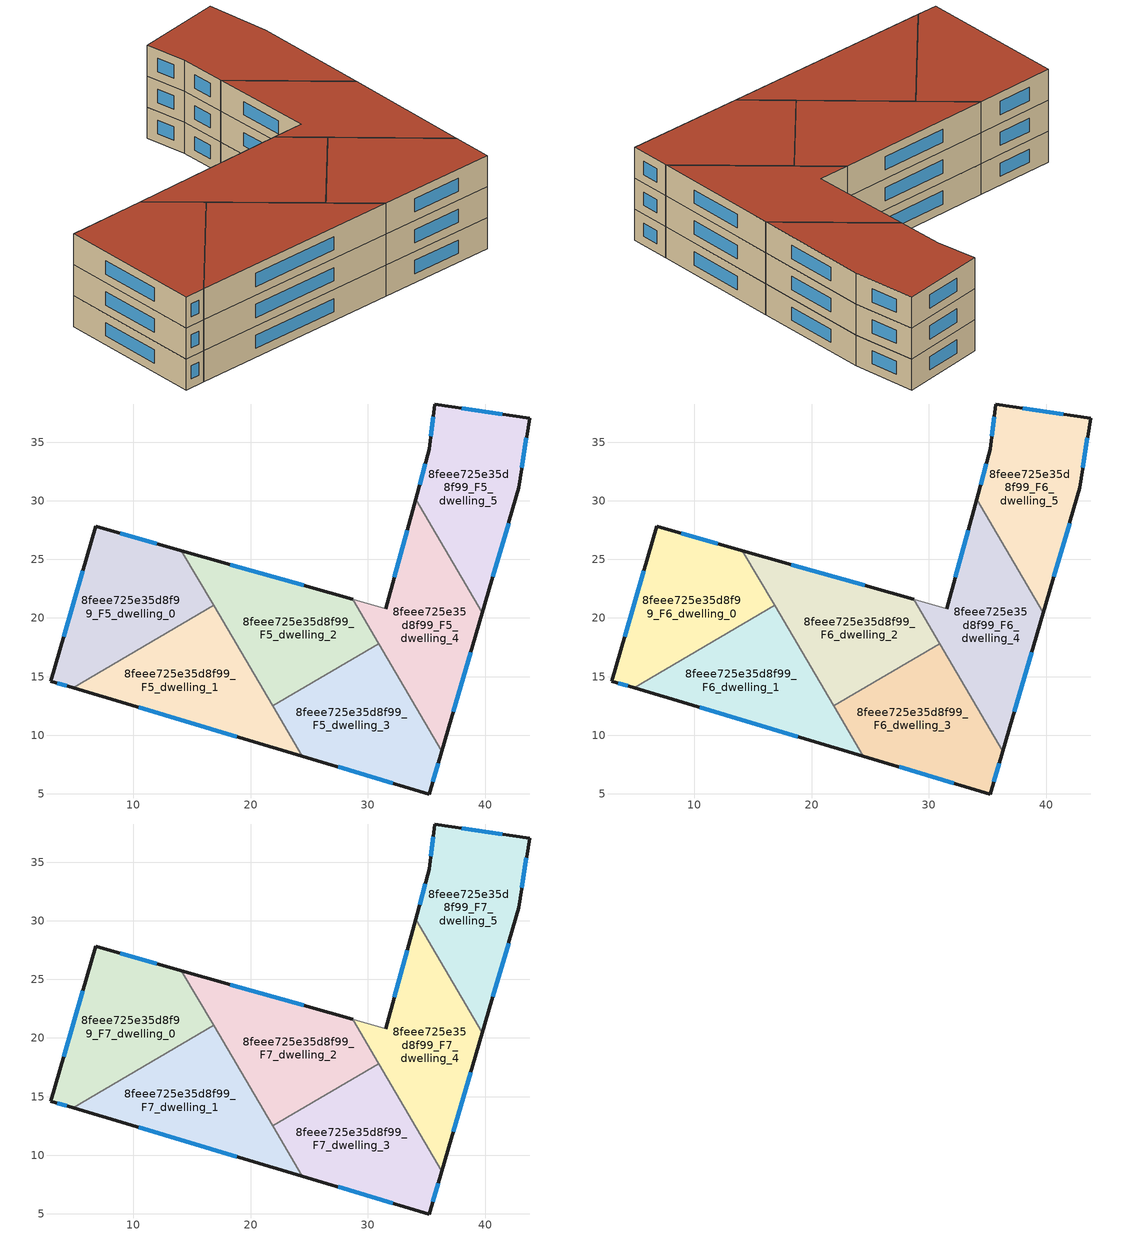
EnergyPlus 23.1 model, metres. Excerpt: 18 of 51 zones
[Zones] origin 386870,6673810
8feee725e35d8f99_F5_dwelling_0
 floor to 8feee725e35d8f99_F4_dwelling_0 (EU_floor_Construction): 14.1,25.74 16.84,21.08 4.86,14.04 2.97,14.61 6.78,27.82 z15
 wall outside (EU_wall_Construction): 14.1,25.74 6.78,27.82 2.97,14.61 4.86,14.04 z15:18
 wall to 8feee725e35d8f99_F5_dwelling_1 (EU_wall_Construction): 4.86,14.04 16.84,21.08 z15:18
 wall to 8feee725e35d8f99_F5_dwelling_2 (EU_wall_Construction): 16.84,21.08 14.1,25.74 z15:18
 window (EU_Window_Construction): 3.51,14.45 4.32,14.21 / 5.69,24.04 4.06,18.38 / 12.01,26.34 8.87,27.22 z15.86:17.14
8feee725e35d8f99_F5_dwelling_1
 floor to 8feee725e35d8f99_F4_dwelling_1 (EU_floor_Construction): 16.84,21.08 24.38,8.22 4.86,14.04 z15
 wall outside (EU_wall_Construction): 4.86,14.04 24.38,8.22 z15:18
 wall to 8feee725e35d8f99_F5_dwelling_3 (EU_wall_Construction): 24.38,8.22 21.87,12.51 z15:18
 wall to 8feee725e35d8f99_F5_dwelling_2 (EU_wall_Construction): 21.87,12.51 16.84,21.08 z15:18
 window (EU_Window_Construction): 10.44,12.38 18.8,9.89 z15.86:17.14
8feee725e35d8f99_F5_dwelling_2
 floor to 8feee725e35d8f99_F4_dwelling_2 (EU_floor_Construction): 28.7,21.61 30.92,17.82 21.87,12.51 14.1,25.74 z15
 wall outside (EU_wall_Construction): 28.7,21.61 14.1,25.74 z15:18
 wall to 8feee725e35d8f99_F5_dwelling_3 (EU_wall_Construction): 21.87,12.51 30.92,17.82 z15:18
 wall to 8feee725e35d8f99_F5_dwelling_4 (EU_wall_Construction): 30.92,17.82 28.7,21.61 z15:18
 window (EU_Window_Construction): 24.53,22.79 18.27,24.56 z15.86:17.14
8feee725e35d8f99_F5_dwelling_3
 floor to 8feee725e35d8f99_F4_dwelling_3 (EU_floor_Construction): 30.92,17.82 36.31,8.63 35.25,4.99 24.38,8.22 21.87,12.51 z15
 wall outside (EU_wall_Construction): 24.38,8.22 35.25,4.99 36.31,8.63 z15:18
 wall to 8feee725e35d8f99_F5_dwelling_4 (EU_wall_Construction): 36.31,8.63 30.92,17.82 z15:18
 window (EU_Window_Construction): 35.55,6.03 36.01,7.59 / 27.49,7.3 32.14,5.91 z15.86:17.14
8feee725e35d8f99_F5_dwelling_4
 floor to 8feee725e35d8f99_F4_dwelling_4 (EU_floor_Construction): 34.09,30.15 39.77,20.46 36.31,8.63 28.7,21.61 31.54,20.8 z15
 wall outside (EU_wall_Construction): 34.09,30.15 31.54,20.8 / 36.31,8.63 39.77,20.46 z15:18
 wall to 8feee725e35d8f99_F5_dwelling_5 (EU_wall_Construction): 39.77,20.46 34.09,30.15 z15:18
 wall adiabatic (EU_wall_Construction): 31.54,20.8 28.7,21.61 z15:18
 window (EU_Window_Construction): 33.36,27.48 32.27,23.47 / 37.3,12.01 38.78,17.08 z15.86:17.14
8feee725e35d8f99_F5_dwelling_5
 floor to 8feee725e35d8f99_F4_dwelling_5 (EU_floor_Construction): 43.79,37.05 42.89,31.12 39.77,20.46 34.09,30.15 35.24,34.38 35.72,38.25 z15
 wall outside (EU_wall_Construction): 39.77,20.46 42.89,31.12 43.79,37.05 35.72,38.25 35.24,34.38 34.09,30.15 z15:18
 window (EU_Window_Construction): 34.91,33.17 34.42,31.36 / 35.58,37.15 35.37,35.49 / 41.48,37.39 38.02,37.91 / 43.14,32.82 43.53,35.35 / 40.66,23.51 42,28.08 z15.86:17.14
8feee725e35d8f99_F6_dwelling_0
 floor to 8feee725e35d8f99_F5_dwelling_0 (EU_floor_Construction): 14.1,25.74 16.84,21.08 4.86,14.04 2.97,14.61 6.78,27.82 z18
 wall outside (EU_wall_Construction): 14.1,25.74 6.78,27.82 2.97,14.61 4.86,14.04 z18:21
 wall to 8feee725e35d8f99_F6_dwelling_1 (EU_wall_Construction): 4.86,14.04 16.84,21.08 z18:21
 wall to 8feee725e35d8f99_F6_dwelling_2 (EU_wall_Construction): 16.84,21.08 14.1,25.74 z18:21
 window (EU_Window_Construction): 3.51,14.45 4.32,14.21 / 5.69,24.04 4.06,18.38 / 12.01,26.34 8.87,27.22 z18.86:20.14
8feee725e35d8f99_F6_dwelling_1
 floor to 8feee725e35d8f99_F5_dwelling_1 (EU_floor_Construction): 16.84,21.08 24.38,8.22 4.86,14.04 z18
 wall outside (EU_wall_Construction): 4.86,14.04 24.38,8.22 z18:21
 wall to 8feee725e35d8f99_F6_dwelling_3 (EU_wall_Construction): 24.38,8.22 21.87,12.51 z18:21
 wall to 8feee725e35d8f99_F6_dwelling_2 (EU_wall_Construction): 21.87,12.51 16.84,21.08 z18:21
 window (EU_Window_Construction): 10.44,12.38 18.8,9.89 z18.86:20.14
8feee725e35d8f99_F6_dwelling_2
 floor to 8feee725e35d8f99_F5_dwelling_2 (EU_floor_Construction): 28.7,21.61 30.92,17.82 21.87,12.51 14.1,25.74 z18
 wall outside (EU_wall_Construction): 28.7,21.61 14.1,25.74 z18:21
 wall to 8feee725e35d8f99_F6_dwelling_3 (EU_wall_Construction): 21.87,12.51 30.92,17.82 z18:21
 wall to 8feee725e35d8f99_F6_dwelling_4 (EU_wall_Construction): 30.92,17.82 28.7,21.61 z18:21
 window (EU_Window_Construction): 24.53,22.79 18.27,24.56 z18.86:20.14
8feee725e35d8f99_F6_dwelling_3
 floor to 8feee725e35d8f99_F5_dwelling_3 (EU_floor_Construction): 30.92,17.82 36.31,8.63 35.25,4.99 24.38,8.22 21.87,12.51 z18
 wall outside (EU_wall_Construction): 24.38,8.22 35.25,4.99 36.31,8.63 z18:21
 wall to 8feee725e35d8f99_F6_dwelling_4 (EU_wall_Construction): 36.31,8.63 30.92,17.82 z18:21
 window (EU_Window_Construction): 35.55,6.03 36.01,7.59 / 27.49,7.3 32.14,5.91 z18.86:20.14
8feee725e35d8f99_F6_dwelling_4
 floor to 8feee725e35d8f99_F5_dwelling_4 (EU_floor_Construction): 34.09,30.15 39.77,20.46 36.31,8.63 28.7,21.61 31.54,20.8 z18
 wall outside (EU_wall_Construction): 34.09,30.15 31.54,20.8 / 36.31,8.63 39.77,20.46 z18:21
 wall to 8feee725e35d8f99_F6_dwelling_5 (EU_wall_Construction): 39.77,20.46 34.09,30.15 z18:21
 wall adiabatic (EU_wall_Construction): 31.54,20.8 28.7,21.61 z18:21
 window (EU_Window_Construction): 33.36,27.48 32.27,23.47 / 37.3,12.01 38.78,17.08 z18.86:20.14
8feee725e35d8f99_F6_dwelling_5
 floor to 8feee725e35d8f99_F5_dwelling_5 (EU_floor_Construction): 43.79,37.05 42.89,31.12 39.77,20.46 34.09,30.15 35.24,34.38 35.72,38.25 z18
 wall outside (EU_wall_Construction): 39.77,20.46 42.89,31.12 43.79,37.05 35.72,38.25 35.24,34.38 34.09,30.15 z18:21
 window (EU_Window_Construction): 34.91,33.17 34.42,31.36 / 35.58,37.15 35.37,35.49 / 41.48,37.39 38.02,37.91 / 43.14,32.82 43.53,35.35 / 40.66,23.51 42,28.08 z18.86:20.14
8feee725e35d8f99_F7_dwelling_0
 floor to 8feee725e35d8f99_F6_dwelling_0 (EU_floor_Construction): 14.1,25.74 16.84,21.08 4.86,14.04 2.97,14.61 6.78,27.82 z21
 wall outside (EU_wall_Construction): 14.1,25.74 6.78,27.82 2.97,14.61 4.86,14.04 z21:24
 wall to 8feee725e35d8f99_F7_dwelling_1 (EU_wall_Construction): 4.86,14.04 16.84,21.08 z21:24
 wall to 8feee725e35d8f99_F7_dwelling_2 (EU_wall_Construction): 16.84,21.08 14.1,25.74 z21:24
 window (EU_Window_Construction): 3.51,14.45 4.32,14.21 / 5.69,24.04 4.06,18.38 / 12.01,26.34 8.87,27.22 z21.86:23.14
 roof outside (EU_roof_Construction): 16.84,21.08 14.1,25.74 6.78,27.82 2.97,14.61 4.86,14.04 z24
8feee725e35d8f99_F7_dwelling_1
 floor to 8feee725e35d8f99_F6_dwelling_1 (EU_floor_Construction): 16.84,21.08 24.38,8.22 4.86,14.04 z21
 wall outside (EU_wall_Construction): 4.86,14.04 24.38,8.22 z21:24
 wall to 8feee725e35d8f99_F7_dwelling_3 (EU_wall_Construction): 24.38,8.22 21.87,12.51 z21:24
 wall to 8feee725e35d8f99_F7_dwelling_2 (EU_wall_Construction): 21.87,12.51 16.84,21.08 z21:24
 window (EU_Window_Construction): 10.44,12.38 18.8,9.89 z21.86:23.14
 roof outside (EU_roof_Construction): 24.38,8.22 16.84,21.08 4.86,14.04 z24
8feee725e35d8f99_F7_dwelling_2
 floor to 8feee725e35d8f99_F6_dwelling_2 (EU_floor_Construction): 28.7,21.61 30.92,17.82 21.87,12.51 14.1,25.74 z21
 wall outside (EU_wall_Construction): 28.7,21.61 14.1,25.74 z21:24
 wall to 8feee725e35d8f99_F7_dwelling_3 (EU_wall_Construction): 21.87,12.51 30.92,17.82 z21:24
 wall to 8feee725e35d8f99_F7_dwelling_4 (EU_wall_Construction): 30.92,17.82 28.7,21.61 z21:24
 window (EU_Window_Construction): 24.53,22.79 18.27,24.56 z21.86:23.14
 roof outside (EU_roof_Construction): 30.92,17.82 28.7,21.61 14.1,25.74 21.87,12.51 z24
8feee725e35d8f99_F7_dwelling_3
 floor to 8feee725e35d8f99_F6_dwelling_3 (EU_floor_Construction): 30.92,17.82 36.31,8.63 35.25,4.99 24.38,8.22 21.87,12.51 z21
 wall outside (EU_wall_Construction): 24.38,8.22 35.25,4.99 36.31,8.63 z21:24
 wall to 8feee725e35d8f99_F7_dwelling_4 (EU_wall_Construction): 36.31,8.63 30.92,17.82 z21:24
 window (EU_Window_Construction): 35.55,6.03 36.01,7.59 / 27.49,7.3 32.14,5.91 z21.86:23.14
 roof outside (EU_roof_Construction): 35.25,4.99 36.31,8.63 30.92,17.82 21.87,12.51 24.38,8.22 z24
8feee725e35d8f99_F7_dwelling_4
 floor to 8feee725e35d8f99_F6_dwelling_4 (EU_floor_Construction): 34.09,30.15 39.77,20.46 36.31,8.63 28.7,21.61 31.54,20.8 z21
 wall outside (EU_wall_Construction): 34.09,30.15 31.54,20.8 / 36.31,8.63 39.77,20.46 z21:24
 wall to 8feee725e35d8f99_F7_dwelling_5 (EU_wall_Construction): 39.77,20.46 34.09,30.15 z21:24
 wall adiabatic (EU_wall_Construction): 31.54,20.8 28.7,21.61 z21:24
 window (EU_Window_Construction): 33.36,27.48 32.27,23.47 / 37.3,12.01 38.78,17.08 z21.86:23.14
 roof outside (EU_roof_Construction): 36.31,8.63 39.77,20.46 34.09,30.15 31.54,20.8 28.7,21.61 z24
8feee725e35d8f99_F7_dwelling_5
 floor to 8feee725e35d8f99_F6_dwelling_5 (EU_floor_Construction): 43.79,37.05 42.89,31.12 39.77,20.46 34.09,30.15 35.24,34.38 35.72,38.25 z21
 wall outside (EU_wall_Construction): 39.77,20.46 42.89,31.12 43.79,37.05 35.72,38.25 35.24,34.38 34.09,30.15 z21:24
 window (EU_Window_Construction): 34.91,33.17 34.42,31.36 / 35.58,37.15 35.37,35.49 / 41.48,37.39 38.02,37.91 / 43.14,32.82 43.53,35.35 / 40.66,23.51 42,28.08 z21.86:23.14
 roof outside (EU_roof_Construction): 39.77,20.46 42.89,31.12 43.79,37.05 35.72,38.25 35.24,34.38 34.09,30.15 z24
[Building]
EU S2 Campaign: North Axis=0; Terrain=City; Solar Distribution=FullExterior
[Site:Location]
Helsinki-Vantaa.AP: Latitude=60.317; Longitude=24.963; Time Zone=2; Elevation=54.6
[SizingPeriod:WeatherFileDays]
AnnualSizingPeriod: Begin Month=1; Begin Day of Month=1; End Month=12; End Day of Month=31; Day of Week for Start Day=Monday; Use Weather File Daylight Saving Period=No; Use Weather File Rain and Snow Indicators=No
[MATERIAL]
EU_InternalMass_Material: Roughness=MediumRough; Thickness=0.1; Conductivity=1; Density=1800; Specific Heat=900; Thermal Absorptance=0.9; Solar Absorptance=0.7; Visible Absorptance=0.7
[MATERIAL:NOMASS] Roughness=MediumRough; Thermal Absorptance=0.9; Solar Absorptance=0.7; Visible Absorptance=0.7
Name | Thermal Resistance
EU_wall_NoMass | 1.10183
EU_roof_NoMass; EU_floor_NoMass | 1.70606
[WINDOWMATERIAL:SIMPLEGLAZINGSYSTEM]
EU_Window_SimpleGlazing: UFactor=3.11035; Solar Heat Gain Coefficient=0.8; Visible Transmittance=0.8
[CONSTRUCTION]
EU_wall_Construction: EU_wall_NoMass
EU_roof_Construction: EU_roof_NoMass
EU_floor_Construction: EU_floor_NoMass
EU_Window_Construction: EU_Window_SimpleGlazing
EU_InternalMass_Construction: EU_InternalMass_Material
[ZONE] Type=1; Multiplier=1; Ceiling Height=autocalculate; Floor Area=autocalculate; Part of Total Floor Area=Yes
Name | Volume
8feee725e35d8f99_F5_dwelling_0; 8feee725e35d8f99_F6_dwelling_0; 8feee725e35d8f99_F7_dwelling_0 | 310.54
8feee725e35d8f99_F5_dwelling_1; 8feee725e35d8f99_F6_dwelling_1; 8feee725e35d8f99_F7_dwelling_1 | 310.521
8feee725e35d8f99_F5_dwelling_2; 8feee725e35d8f99_F6_dwelling_2; 8feee725e35d8f99_F7_dwelling_2 | 310.561
8feee725e35d8f99_F5_dwelling_3; 8feee725e35d8f99_F6_dwelling_3; 8feee725e35d8f99_F7_dwelling_3 | 310.587
8feee725e35d8f99_F5_dwelling_4; 8feee725e35d8f99_F6_dwelling_4; 8feee725e35d8f99_F7_dwelling_4 | 310.545
8feee725e35d8f99_F5_dwelling_5; 8feee725e35d8f99_F6_dwelling_5; 8feee725e35d8f99_F7_dwelling_5 | 310.562
[INTERNALMASS] Construction=EU_InternalMass_Construction
Name | Zone or ZoneList | Surface Area
8feee725e35d8f99_F5_dwelling_0_EU_InternalMass | 8feee725e35d8f99_F5_dwelling_0 | 103.514
8feee725e35d8f99_F5_dwelling_1_EU_InternalMass | 8feee725e35d8f99_F5_dwelling_1 | 103.511
8feee725e35d8f99_F5_dwelling_2_EU_InternalMass | 8feee725e35d8f99_F5_dwelling_2 | 103.516
8feee725e35d8f99_F5_dwelling_3_EU_InternalMass | 8feee725e35d8f99_F5_dwelling_3 | 103.531
8feee725e35d8f99_F5_dwelling_4_EU_InternalMass | 8feee725e35d8f99_F5_dwelling_4 | 103.515
8feee725e35d8f99_F5_dwelling_5_EU_InternalMass | 8feee725e35d8f99_F5_dwelling_5 | 103.521
8feee725e35d8f99_F6_dwelling_0_EU_InternalMass | 8feee725e35d8f99_F6_dwelling_0 | 103.514
8feee725e35d8f99_F6_dwelling_1_EU_InternalMass | 8feee725e35d8f99_F6_dwelling_1 | 103.511
8feee725e35d8f99_F6_dwelling_2_EU_InternalMass | 8feee725e35d8f99_F6_dwelling_2 | 103.516
8feee725e35d8f99_F6_dwelling_3_EU_InternalMass | 8feee725e35d8f99_F6_dwelling_3 | 103.531
8feee725e35d8f99_F6_dwelling_4_EU_InternalMass | 8feee725e35d8f99_F6_dwelling_4 | 103.515
8feee725e35d8f99_F6_dwelling_5_EU_InternalMass | 8feee725e35d8f99_F6_dwelling_5 | 103.521
8feee725e35d8f99_F7_dwelling_0_EU_InternalMass | 8feee725e35d8f99_F7_dwelling_0 | 103.514
8feee725e35d8f99_F7_dwelling_1_EU_InternalMass | 8feee725e35d8f99_F7_dwelling_1 | 103.511
8feee725e35d8f99_F7_dwelling_2_EU_InternalMass | 8feee725e35d8f99_F7_dwelling_2 | 103.516
8feee725e35d8f99_F7_dwelling_3_EU_InternalMass | 8feee725e35d8f99_F7_dwelling_3 | 103.531
8feee725e35d8f99_F7_dwelling_4_EU_InternalMass | 8feee725e35d8f99_F7_dwelling_4 | 103.515
8feee725e35d8f99_F7_dwelling_5_EU_InternalMass | 8feee725e35d8f99_F7_dwelling_5 | 103.521
[OTHEREQUIPMENT] Fuel Type=Electricity; Design Level Calculation Method=Watts/Area; Power per Zone Floor Area=1; Fraction Latent=0; Fraction Radiant=0; Fraction Lost=0; Carbon Dioxide Generation Rate=0; EndUse Subcategory=EU_Step8_InternalGains
Name | Zone or ZoneList or Space or SpaceList | Schedule
EU_Step8_InternalGain_8feee725e35d8f99_F5_dwelling_0_f000 | 8feee725e35d8f99_F5_dwelling_0 | EU_Step8_GainSchedule_8feee725e35d8f99_F5_dwelling_0_f000
EU_Step8_InternalGain_8feee725e35d8f99_F5_dwelling_1_f000 | 8feee725e35d8f99_F5_dwelling_1 | EU_Step8_GainSchedule_8feee725e35d8f99_F5_dwelling_1_f000
EU_Step8_InternalGain_8feee725e35d8f99_F5_dwelling_2_f000 | 8feee725e35d8f99_F5_dwelling_2 | EU_Step8_GainSchedule_8feee725e35d8f99_F5_dwelling_2_f000
EU_Step8_InternalGain_8feee725e35d8f99_F5_dwelling_3_f000 | 8feee725e35d8f99_F5_dwelling_3 | EU_Step8_GainSchedule_8feee725e35d8f99_F5_dwelling_3_f000
EU_Step8_InternalGain_8feee725e35d8f99_F5_dwelling_4_f000 | 8feee725e35d8f99_F5_dwelling_4 | EU_Step8_GainSchedule_8feee725e35d8f99_F5_dwelling_4_f000
EU_Step8_InternalGain_8feee725e35d8f99_F5_dwelling_5_f000 | 8feee725e35d8f99_F5_dwelling_5 | EU_Step8_GainSchedule_8feee725e35d8f99_F5_dwelling_5_f000
EU_Step8_InternalGain_8feee725e35d8f99_F6_dwelling_0_f000 | 8feee725e35d8f99_F6_dwelling_0 | EU_Step8_GainSchedule_8feee725e35d8f99_F6_dwelling_0_f000
EU_Step8_InternalGain_8feee725e35d8f99_F6_dwelling_1_f000 | 8feee725e35d8f99_F6_dwelling_1 | EU_Step8_GainSchedule_8feee725e35d8f99_F6_dwelling_1_f000
EU_Step8_InternalGain_8feee725e35d8f99_F6_dwelling_2_f000 | 8feee725e35d8f99_F6_dwelling_2 | EU_Step8_GainSchedule_8feee725e35d8f99_F6_dwelling_2_f000
EU_Step8_InternalGain_8feee725e35d8f99_F6_dwelling_3_f000 | 8feee725e35d8f99_F6_dwelling_3 | EU_Step8_GainSchedule_8feee725e35d8f99_F6_dwelling_3_f000
EU_Step8_InternalGain_8feee725e35d8f99_F6_dwelling_4_f000 | 8feee725e35d8f99_F6_dwelling_4 | EU_Step8_GainSchedule_8feee725e35d8f99_F6_dwelling_4_f000
EU_Step8_InternalGain_8feee725e35d8f99_F6_dwelling_5_f000 | 8feee725e35d8f99_F6_dwelling_5 | EU_Step8_GainSchedule_8feee725e35d8f99_F6_dwelling_5_f000
EU_Step8_InternalGain_8feee725e35d8f99_F7_dwelling_0_f000 | 8feee725e35d8f99_F7_dwelling_0 | EU_Step8_GainSchedule_8feee725e35d8f99_F7_dwelling_0_f000
EU_Step8_InternalGain_8feee725e35d8f99_F7_dwelling_1_f000 | 8feee725e35d8f99_F7_dwelling_1 | EU_Step8_GainSchedule_8feee725e35d8f99_F7_dwelling_1_f000
EU_Step8_InternalGain_8feee725e35d8f99_F7_dwelling_2_f000 | 8feee725e35d8f99_F7_dwelling_2 | EU_Step8_GainSchedule_8feee725e35d8f99_F7_dwelling_2_f000
EU_Step8_InternalGain_8feee725e35d8f99_F7_dwelling_3_f000 | 8feee725e35d8f99_F7_dwelling_3 | EU_Step8_GainSchedule_8feee725e35d8f99_F7_dwelling_3_f000
EU_Step8_InternalGain_8feee725e35d8f99_F7_dwelling_4_f000 | 8feee725e35d8f99_F7_dwelling_4 | EU_Step8_GainSchedule_8feee725e35d8f99_F7_dwelling_4_f000
EU_Step8_InternalGain_8feee725e35d8f99_F7_dwelling_5_f000 | 8feee725e35d8f99_F7_dwelling_5 | EU_Step8_GainSchedule_8feee725e35d8f99_F7_dwelling_5_f000
[ZONEVENTILATION:DESIGNFLOWRATE] Schedule=EU_AlwaysOn; Design Flow Rate Calculation Method=AirChanges/Hour; Air Changes per Hour=0.756316; Ventilation Type=Natural; Fan Pressure Rise=0; Fan Total Efficiency=1; Constant Term Coefficient=1; Temperature Term Coefficient=0; Velocity Term Coefficient=0; Velocity Squared Term Coefficient=0; Minimum Indoor Temperature=-100; Maximum Indoor Temperature=100; Delta Temperature=-100; Minimum Outdoor Temperature=-100; Maximum Outdoor Temperature=100; Maximum Wind Speed=40
Name | Zone or ZoneList or Space or SpaceList
EU_ConstantAir_8feee725e35d8f99_F5_dwelling_0 | 8feee725e35d8f99_F5_dwelling_0
EU_ConstantAir_8feee725e35d8f99_F5_dwelling_1 | 8feee725e35d8f99_F5_dwelling_1
EU_ConstantAir_8feee725e35d8f99_F5_dwelling_2 | 8feee725e35d8f99_F5_dwelling_2
EU_ConstantAir_8feee725e35d8f99_F5_dwelling_3 | 8feee725e35d8f99_F5_dwelling_3
EU_ConstantAir_8feee725e35d8f99_F5_dwelling_4 | 8feee725e35d8f99_F5_dwelling_4
EU_ConstantAir_8feee725e35d8f99_F5_dwelling_5 | 8feee725e35d8f99_F5_dwelling_5
EU_ConstantAir_8feee725e35d8f99_F6_dwelling_0 | 8feee725e35d8f99_F6_dwelling_0
EU_ConstantAir_8feee725e35d8f99_F6_dwelling_1 | 8feee725e35d8f99_F6_dwelling_1
EU_ConstantAir_8feee725e35d8f99_F6_dwelling_2 | 8feee725e35d8f99_F6_dwelling_2
EU_ConstantAir_8feee725e35d8f99_F6_dwelling_3 | 8feee725e35d8f99_F6_dwelling_3
EU_ConstantAir_8feee725e35d8f99_F6_dwelling_4 | 8feee725e35d8f99_F6_dwelling_4
EU_ConstantAir_8feee725e35d8f99_F6_dwelling_5 | 8feee725e35d8f99_F6_dwelling_5
EU_ConstantAir_8feee725e35d8f99_F7_dwelling_0 | 8feee725e35d8f99_F7_dwelling_0
EU_ConstantAir_8feee725e35d8f99_F7_dwelling_1 | 8feee725e35d8f99_F7_dwelling_1
EU_ConstantAir_8feee725e35d8f99_F7_dwelling_2 | 8feee725e35d8f99_F7_dwelling_2
EU_ConstantAir_8feee725e35d8f99_F7_dwelling_3 | 8feee725e35d8f99_F7_dwelling_3
EU_ConstantAir_8feee725e35d8f99_F7_dwelling_4 | 8feee725e35d8f99_F7_dwelling_4
EU_ConstantAir_8feee725e35d8f99_F7_dwelling_5 | 8feee725e35d8f99_F7_dwelling_5
[HVACTEMPLATE:THERMOSTAT] Constant Heating Setpoint=20; Constant Cooling Setpoint=50
EU_HeatOnly_8feee725e35d8f99_F0_dwelling_0; EU_HeatOnly_8feee725e35d8f99_F0_dwelling_1; EU_HeatOnly_8feee725e35d8f99_F0_dwelling_2; EU_HeatOnly_8feee725e35d8f99_F0_dwelling_3; EU_HeatOnly_8feee725e35d8f99_F0_dwelling_4; EU_HeatOnly_8feee725e35d8f99_F0_dwelling_5; EU_HeatOnly_8feee725e35d8f99_F0_dwelling_6; EU_HeatOnly_8feee725e35d8f99_F1_dwelling_0; EU_HeatOnly_8feee725e35d8f99_F1_dwelling_1; EU_HeatOnly_8feee725e35d8f99_F1_dwelling_2; EU_HeatOnly_8feee725e35d8f99_F1_dwelling_3; EU_HeatOnly_8feee725e35d8f99_F1_dwelling_4; EU_HeatOnly_8feee725e35d8f99_F1_dwelling_5; EU_HeatOnly_8feee725e35d8f99_F1_dwelling_6; EU_HeatOnly_8feee725e35d8f99_F2_dwelling_0; EU_HeatOnly_8feee725e35d8f99_F2_dwelling_1; EU_HeatOnly_8feee725e35d8f99_F2_dwelling_2; EU_HeatOnly_8feee725e35d8f99_F2_dwelling_3; EU_HeatOnly_8feee725e35d8f99_F2_dwelling_4; EU_HeatOnly_8feee725e35d8f99_F2_dwelling_5; EU_HeatOnly_8feee725e35d8f99_F2_dwelling_6; EU_HeatOnly_8feee725e35d8f99_F3_dwelling_0; EU_HeatOnly_8feee725e35d8f99_F3_dwelling_1; EU_HeatOnly_8feee725e35d8f99_F3_dwelling_2; EU_HeatOnly_8feee725e35d8f99_F3_dwelling_3; EU_HeatOnly_8feee725e35d8f99_F3_dwelling_4; EU_HeatOnly_8feee725e35d8f99_F3_dwelling_5; EU_HeatOnly_8feee725e35d8f99_F4_dwelling_0; EU_HeatOnly_8feee725e35d8f99_F4_dwelling_1; EU_HeatOnly_8feee725e35d8f99_F4_dwelling_2; EU_HeatOnly_8feee725e35d8f99_F4_dwelling_3; EU_HeatOnly_8feee725e35d8f99_F4_dwelling_4; EU_HeatOnly_8feee725e35d8f99_F4_dwelling_5; EU_HeatOnly_8feee725e35d8f99_F5_dwelling_0; EU_HeatOnly_8feee725e35d8f99_F5_dwelling_1; EU_HeatOnly_8feee725e35d8f99_F5_dwelling_2; EU_HeatOnly_8feee725e35d8f99_F5_dwelling_3; EU_HeatOnly_8feee725e35d8f99_F5_dwelling_4; EU_HeatOnly_8feee725e35d8f99_F5_dwelling_5; EU_HeatOnly_8feee725e35d8f99_F6_dwelling_0; EU_HeatOnly_8feee725e35d8f99_F6_dwelling_1; EU_HeatOnly_8feee725e35d8f99_F6_dwelling_2; EU_HeatOnly_8feee725e35d8f99_F6_dwelling_3; EU_HeatOnly_8feee725e35d8f99_F6_dwelling_4; EU_HeatOnly_8feee725e35d8f99_F6_dwelling_5; EU_HeatOnly_8feee725e35d8f99_F7_dwelling_0; EU_HeatOnly_8feee725e35d8f99_F7_dwelling_1; EU_HeatOnly_8feee725e35d8f99_F7_dwelling_2; EU_HeatOnly_8feee725e35d8f99_F7_dwelling_3; EU_HeatOnly_8feee725e35d8f99_F7_dwelling_4; EU_HeatOnly_8feee725e35d8f99_F7_dwelling_5
[HVACTEMPLATE:ZONE:IDEALLOADSAIRSYSTEM] System Availability Schedule=EU_AlwaysOn; Maximum Heating Supply Air Temperature=50; Minimum Cooling Supply Air Temperature=13; Maximum Heating Supply Air Humidity Ratio=0.0156; Minimum Cooling Supply Air Humidity Ratio=0.0077; Heating Limit=NoLimit; Cooling Limit=NoLimit; Heating Availability Schedule=EU_AlwaysOn; Cooling Availability Schedule=EU_CoolingOff; Dehumidification Control Type=ConstantSensibleHeatRatio; Cooling Sensible Heat Ratio=0.7; Dehumidification Setpoint=60; Humidification Control Type=None; Humidification Setpoint=30; Outdoor Air Method=None; Outdoor Air Flow Rate per Person=0.00944; Outdoor Air Flow Rate per Zone Floor Area=0; Outdoor Air Flow Rate per Zone=0; Demand Controlled Ventilation Type=None; Outdoor Air Economizer Type=NoEconomizer; Heat Recovery Type=None; Sensible Heat Recovery Effectiveness=0.7; Latent Heat Recovery Effectiveness=0.65
Name | Template Thermostat
8feee725e35d8f99_F5_dwelling_0 | EU_HeatOnly_8feee725e35d8f99_F5_dwelling_0
8feee725e35d8f99_F5_dwelling_1 | EU_HeatOnly_8feee725e35d8f99_F5_dwelling_1
8feee725e35d8f99_F5_dwelling_2 | EU_HeatOnly_8feee725e35d8f99_F5_dwelling_2
8feee725e35d8f99_F5_dwelling_3 | EU_HeatOnly_8feee725e35d8f99_F5_dwelling_3
8feee725e35d8f99_F5_dwelling_4 | EU_HeatOnly_8feee725e35d8f99_F5_dwelling_4
8feee725e35d8f99_F5_dwelling_5 | EU_HeatOnly_8feee725e35d8f99_F5_dwelling_5
8feee725e35d8f99_F6_dwelling_0 | EU_HeatOnly_8feee725e35d8f99_F6_dwelling_0
8feee725e35d8f99_F6_dwelling_1 | EU_HeatOnly_8feee725e35d8f99_F6_dwelling_1
8feee725e35d8f99_F6_dwelling_2 | EU_HeatOnly_8feee725e35d8f99_F6_dwelling_2
8feee725e35d8f99_F6_dwelling_3 | EU_HeatOnly_8feee725e35d8f99_F6_dwelling_3
8feee725e35d8f99_F6_dwelling_4 | EU_HeatOnly_8feee725e35d8f99_F6_dwelling_4
8feee725e35d8f99_F6_dwelling_5 | EU_HeatOnly_8feee725e35d8f99_F6_dwelling_5
8feee725e35d8f99_F7_dwelling_0 | EU_HeatOnly_8feee725e35d8f99_F7_dwelling_0
8feee725e35d8f99_F7_dwelling_1 | EU_HeatOnly_8feee725e35d8f99_F7_dwelling_1
8feee725e35d8f99_F7_dwelling_2 | EU_HeatOnly_8feee725e35d8f99_F7_dwelling_2
8feee725e35d8f99_F7_dwelling_3 | EU_HeatOnly_8feee725e35d8f99_F7_dwelling_3
8feee725e35d8f99_F7_dwelling_4 | EU_HeatOnly_8feee725e35d8f99_F7_dwelling_4
8feee725e35d8f99_F7_dwelling_5 | EU_HeatOnly_8feee725e35d8f99_F7_dwelling_5
[SIZING:ZONE] Zone Cooling Design Supply Air Temperature Input Method=SupplyAirTemperature; Zone Cooling Design Supply Air Temperature=13; Zone Heating Design Supply Air Temperature Input Method=SupplyAirTemperature; Zone Heating Design Supply Air Temperature=50; Zone Cooling Design Supply Air Humidity Ratio=0.008; Zone Heating Design Supply Air Humidity Ratio=0.008; Cooling Design Air Flow Method=DesignDay; Cooling Design Air Flow Rate=0; Cooling Minimum Air Flow per Zone Floor Area=0.000762; Cooling Minimum Air Flow=0; Cooling Minimum Air Flow Fraction=0.2; Heating Design Air Flow Method=DesignDay; Heating Design Air Flow Rate=0; Heating Maximum Air Flow per Zone Floor Area=0.002032; Heating Maximum Air Flow=0.141576; Heating Maximum Air Flow Fraction=0.3; Account for Dedicated Outdoor Air System=No; Dedicated Outdoor Air System Control Strategy=NeutralSupplyAir; Dedicated Outdoor Air Low Setpoint Temperature for Design=autosize; Dedicated Outdoor Air High Setpoint Temperature for Design=autosize; Zone Load Sizing Method=Sensible Load Only No Latent Load; Zone Latent Cooling Design Supply Air Humidity Ratio Input Method=HumidityRatioDifference; Zone Cooling Design Supply Air Humidity Ratio Difference=0.005; Zone Latent Heating Design Supply Air Humidity Ratio Input Method=HumidityRatioDifference; Zone Humidification Design Supply Air Humidity Ratio Difference=0.005
8feee725e35d8f99_F5_dwelling_0; 8feee725e35d8f99_F5_dwelling_1; 8feee725e35d8f99_F5_dwelling_2; 8feee725e35d8f99_F5_dwelling_3; 8feee725e35d8f99_F5_dwelling_4; 8feee725e35d8f99_F5_dwelling_5; 8feee725e35d8f99_F6_dwelling_0; 8feee725e35d8f99_F6_dwelling_1; 8feee725e35d8f99_F6_dwelling_2; 8feee725e35d8f99_F6_dwelling_3; 8feee725e35d8f99_F6_dwelling_4; 8feee725e35d8f99_F6_dwelling_5; 8feee725e35d8f99_F7_dwelling_0; 8feee725e35d8f99_F7_dwelling_1; 8feee725e35d8f99_F7_dwelling_2; 8feee725e35d8f99_F7_dwelling_3; 8feee725e35d8f99_F7_dwelling_4; 8feee725e35d8f99_F7_dwelling_5
[SCHEDULE:CONSTANT]
Name | Hourly Value
EU_AlwaysOn | 1
EU_CoolingOff | 0
[SCHEDULE:FILE] Column Number=1; Rows to Skip at Top=0; Number of Hours of Data=8760; Column Separator=Comma; Interpolate to Timestep=No; Minutes per Item=60; Adjust Schedule for Daylight Savings=Yes
Name | File
EU_Step8_GainSchedule_8feee725e35d8f99_F5_dwelling_0_f000 | ../../schedules/8feee725e35d8f99/8feee725e35d8f99_F5_dwelling_0_f000_gain.csv
EU_Step8_GainSchedule_8feee725e35d8f99_F5_dwelling_1_f000 | ../../schedules/8feee725e35d8f99/8feee725e35d8f99_F5_dwelling_1_f000_gain.csv
EU_Step8_GainSchedule_8feee725e35d8f99_F5_dwelling_2_f000 | ../../schedules/8feee725e35d8f99/8feee725e35d8f99_F5_dwelling_2_f000_gain.csv
EU_Step8_GainSchedule_8feee725e35d8f99_F5_dwelling_3_f000 | ../../schedules/8feee725e35d8f99/8feee725e35d8f99_F5_dwelling_3_f000_gain.csv
EU_Step8_GainSchedule_8feee725e35d8f99_F5_dwelling_4_f000 | ../../schedules/8feee725e35d8f99/8feee725e35d8f99_F5_dwelling_4_f000_gain.csv
EU_Step8_GainSchedule_8feee725e35d8f99_F5_dwelling_5_f000 | ../../schedules/8feee725e35d8f99/8feee725e35d8f99_F5_dwelling_5_f000_gain.csv
EU_Step8_GainSchedule_8feee725e35d8f99_F6_dwelling_0_f000 | ../../schedules/8feee725e35d8f99/8feee725e35d8f99_F6_dwelling_0_f000_gain.csv
EU_Step8_GainSchedule_8feee725e35d8f99_F6_dwelling_1_f000 | ../../schedules/8feee725e35d8f99/8feee725e35d8f99_F6_dwelling_1_f000_gain.csv
EU_Step8_GainSchedule_8feee725e35d8f99_F6_dwelling_2_f000 | ../../schedules/8feee725e35d8f99/8feee725e35d8f99_F6_dwelling_2_f000_gain.csv
EU_Step8_GainSchedule_8feee725e35d8f99_F6_dwelling_3_f000 | ../../schedules/8feee725e35d8f99/8feee725e35d8f99_F6_dwelling_3_f000_gain.csv
EU_Step8_GainSchedule_8feee725e35d8f99_F6_dwelling_4_f000 | ../../schedules/8feee725e35d8f99/8feee725e35d8f99_F6_dwelling_4_f000_gain.csv
EU_Step8_GainSchedule_8feee725e35d8f99_F6_dwelling_5_f000 | ../../schedules/8feee725e35d8f99/8feee725e35d8f99_F6_dwelling_5_f000_gain.csv
EU_Step8_GainSchedule_8feee725e35d8f99_F7_dwelling_0_f000 | ../../schedules/8feee725e35d8f99/8feee725e35d8f99_F7_dwelling_0_f000_gain.csv
EU_Step8_GainSchedule_8feee725e35d8f99_F7_dwelling_1_f000 | ../../schedules/8feee725e35d8f99/8feee725e35d8f99_F7_dwelling_1_f000_gain.csv
EU_Step8_GainSchedule_8feee725e35d8f99_F7_dwelling_2_f000 | ../../schedules/8feee725e35d8f99/8feee725e35d8f99_F7_dwelling_2_f000_gain.csv
EU_Step8_GainSchedule_8feee725e35d8f99_F7_dwelling_3_f000 | ../../schedules/8feee725e35d8f99/8feee725e35d8f99_F7_dwelling_3_f000_gain.csv
EU_Step8_GainSchedule_8feee725e35d8f99_F7_dwelling_4_f000 | ../../schedules/8feee725e35d8f99/8feee725e35d8f99_F7_dwelling_4_f000_gain.csv
EU_Step8_GainSchedule_8feee725e35d8f99_F7_dwelling_5_f000 | ../../schedules/8feee725e35d8f99/8feee725e35d8f99_F7_dwelling_5_f000_gain.csv
